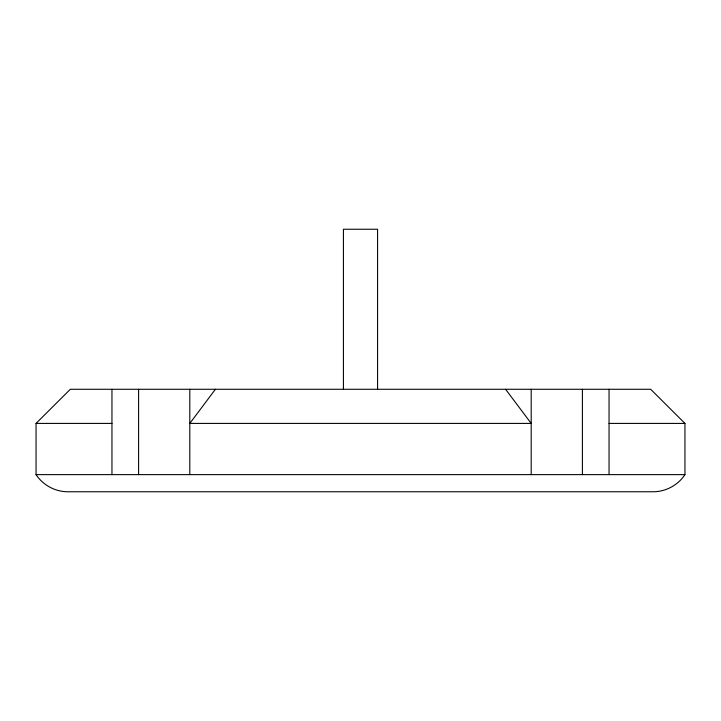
<?xml version="1.0" encoding="UTF-8"?>
<svg xmlns="http://www.w3.org/2000/svg" width="721" height="721" viewBox="0 0 721 721"><rect width="100%" height="100%" fill="white"/><g stroke="black" fill="none" stroke-linecap="round" stroke-linejoin="round"><path stroke-width="1.08" d="M684.95 474.625C678.2 484.9 666.303 491.479 654.019 491.758L66.981 491.758C54.697 491.479 42.8 484.9 36.05 474.625L36.05 423.416L70.316 389.277L650.684 389.277L684.95 423.416L684.95 474.625L36.05 474.625M215.408 389.277L189.803 423.416L531.197 423.416L505.592 389.277M36.05 423.416L111.953 423.416M609.047 423.416L684.95 423.416M609.047 389.277L609.047 474.625M582.406 389.277L582.406 474.625M531.197 389.277L531.197 474.625M377.57 389.277L377.57 229.242L343.43 229.242L343.43 389.277M189.803 389.277L189.803 474.625M138.594 389.277L138.594 474.625M111.953 389.277L111.953 474.625"/></g></svg>
